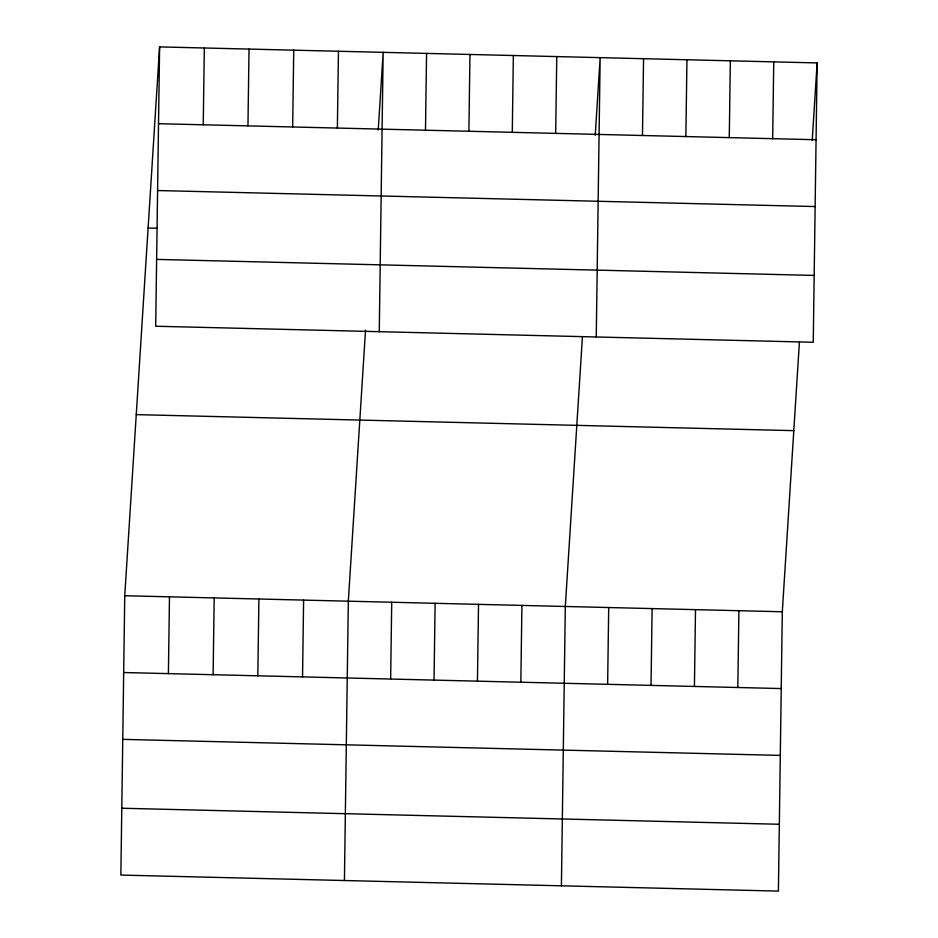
<?xml version="1.0" encoding="UTF-8"?>
<svg xmlns="http://www.w3.org/2000/svg" width="938" height="938" viewBox="0 0 938 938"><rect width="100%" height="100%" fill="white"/><g stroke="black" fill="none" stroke-linecap="round" stroke-linejoin="round"><path stroke-width="1.41" d="M159.601 46.9L155.696 326.236L813.246 342.264L817.139 62.928L159.601 46.9L124.754 595.736L120.861 875.072L778.399 891.1L782.304 611.764L799.411 342.182M168.394 673.625L169.473 596.826M203.241 124.789L204.32 47.99M213.114 674.715L214.181 597.916M247.96 125.88L249.027 49.081M257.821 675.806L258.9 599.007M292.668 126.97L293.735 50.171M302.54 676.896L303.607 600.097M337.375 128.06L338.454 51.262M344.422 880.524L348.326 601.188L365.527 330.223M379.269 331.689L383.161 52.352L378.237 129.972M390.642 679.042L391.721 602.243M425.489 130.206L426.567 53.407M434.048 680.097L435.115 603.298M468.883 131.261L469.961 54.463M477.442 681.152L478.521 604.365M512.289 132.317L513.356 55.518M520.836 682.219L521.915 605.42M555.683 133.372L556.762 56.585M561.405 885.812L565.309 606.476L582.428 336.894M596.251 336.976L600.156 57.64L595.231 135.26M607.636 684.33L608.703 607.531M642.483 135.494L643.55 58.695M651.031 685.385L652.109 608.598M685.877 136.549L686.944 59.751M694.425 686.452L695.504 609.653M729.272 137.605L730.35 60.818M737.831 687.507L738.898 610.708M772.666 138.672L773.744 61.873M812.214 140.548L817.139 62.928M158.534 123.699L816.072 139.727M157.596 190.531L815.134 206.559M148.098 228.016L156.763 228.227M156.634 259.392L814.172 275.42M136.256 414.619L793.794 430.648M124.754 595.736L782.304 611.764M123.687 672.534L781.225 688.562M122.749 739.367L780.287 755.395M121.788 808.239L779.326 824.268"/></g></svg>
